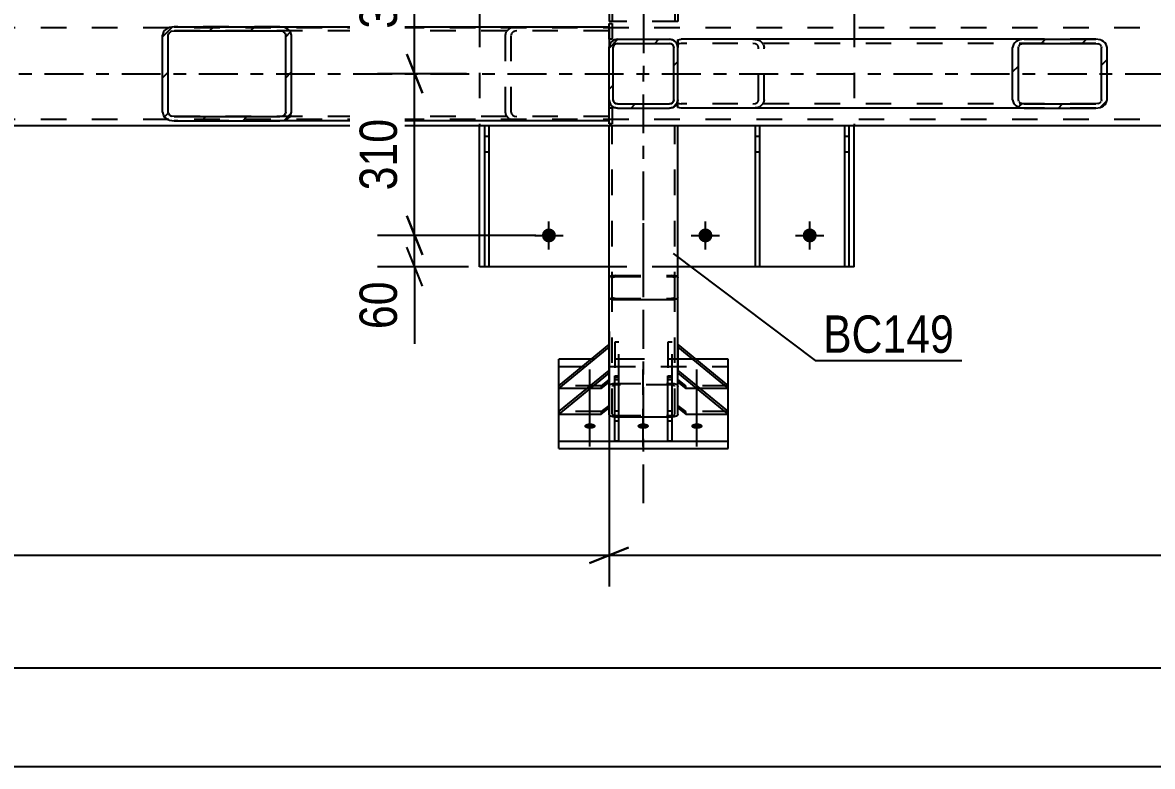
# Model space of a CAD drawing. Header units: millimetres. Extents: x -178 to 1011, y -683 to 158.
# Drawn here: x 172.4 to 259, y -297.1 to -240 of the extents above; entities that cross this region are included whole.
import ezdxf

# ---------------------------------------------------------------- set-up
doc = ezdxf.new("R2010")
doc.units = ezdxf.units.MM
doc.linetypes.add('DXK_LINE_DOT2', pattern=[3.9198, 1.9599, -1.9599])
doc.linetypes.add('DXK_LINE_DOT3', pattern=[5.9187, 2.979, -0.9799, 0.9799, -0.9799])
doc.styles.add('Arial Narrow', font='ARIALN.TTF', dxfattribs={"height": 0.2})

# ---------------------------------------------------------------- blocks, each defined once
blk = doc.blocks.new('Part-389678143-4429 - 4359')
at = {"color": 2, "linetype": 'Continuous'}
for p, q in [((228.592, -258.741), (228.592, -247.941)), ((228.912, -247.941), (228.912, -258.741)), ((228.592, -249.941), (228.912, -249.941)), ((228.912, -258.741), (228.592, -258.741))]:
    blk.add_line(p, q, dxfattribs=at)
at = {"color": 7, "linetype": 'DXK_LINE_DOT2'}
for p, q in [((228.912, -247.941), (228.592, -247.941)), ((228.592, -248.741), (228.912, -248.741))]:
    blk.add_line(p, q, dxfattribs=at)
blk = doc.blocks.new('Part-389678143-4367 - 4359')
at = {"linetype": 'Continuous'}
h = blk.add_hatch(dxfattribs=at)
h.set_pattern_fill('', scale=0.7, style=0, pattern_type=0)
h.set_pattern_definition([(45, (192.465, -247.4924), (-1.57154, 1.57154), [])])
h.paths.add_polyline_path([(192.129, -247.541), (192.465, -247.492), (192.75, -247.354), (192.94, -247.146), (193.007, -246.901), (193.007, -240.981), (192.94, -240.736), (192.75, -240.529), (192.465, -240.39), (192.129, -240.341), (184.002, -240.341), (183.666, -240.39), (183.381, -240.529), (183.19, -240.736), (183.124, -240.981), (183.124, -246.901), (183.19, -247.146), (183.381, -247.354), (183.666, -247.492), (184.002, -247.541)])
h.paths.add_polyline_path([(183.834, -247.197), (183.692, -247.127), (183.596, -247.024), (183.563, -246.901), (183.563, -240.981), (183.596, -240.859), (183.692, -240.755), (183.834, -240.685), (184.002, -240.661), (192.129, -240.661), (192.297, -240.685), (192.439, -240.755), (192.535, -240.859), (192.568, -240.981), (192.568, -246.901), (192.535, -247.024), (192.439, -247.127), (192.297, -247.197), (192.129, -247.221), (184.002, -247.221)])
at = {"color": 2, "linetype": 'Continuous'}
for p, q in [((183.19, -240.736), (183.124, -240.981)), ((184.002, -240.341), (183.666, -240.39)), ((183.834, -240.685), (184.002, -240.661)), ((184.002, -240.341), (192.129, -240.341)), ((184.002, -240.661), (192.129, -240.661)), ((192.129, -240.341), (217.361, -240.341)), ((192.465, -240.39), (192.129, -240.341)), ((192.129, -240.661), (192.297, -240.685)), ((193.007, -240.981), (192.94, -240.736)), ((183.124, -246.901), (183.124, -240.981)), ((183.563, -240.981), (183.596, -240.859)), ((183.563, -246.901), (183.563, -240.981)), ((192.535, -240.859), (192.568, -240.981)), ((192.568, -246.901), (192.568, -240.981)), ((193.007, -246.901), (193.007, -240.981)), ((217.361, -241.301), (217.361, -241.941)), ((217.361, -246.581), (217.361, -245.941)), ((183.124, -246.901), (183.19, -247.146)), ((183.596, -247.024), (183.563, -246.901)), ((192.568, -246.901), (192.535, -247.024)), ((192.94, -247.146), (193.007, -246.901)), ((183.666, -247.492), (184.002, -247.541)), ((184.002, -247.221), (183.834, -247.197)), ((184.002, -247.221), (192.129, -247.221)), ((184.002, -247.541), (192.129, -247.541)), ((192.297, -247.197), (192.129, -247.221)), ((192.129, -247.541), (192.465, -247.492)), ((217.361, -247.541), (192.129, -247.541))]:
    blk.add_line(p, q, dxfattribs=at)
at = {"color": 7, "linetype": 'DXK_LINE_DOT2'}
for p, q in [((192.129, -240.341), (184.002, -240.341)), ((217.361, -240.661), (184.002, -240.661)), ((209.417, -240.981), (209.484, -240.736)), ((209.959, -240.39), (210.295, -240.341)), ((210.295, -240.661), (210.127, -240.685)), ((217.361, -240.341), (217.361, -240.661)), ((217.361, -240.529), (217.361, -241.301)), ((209.417, -246.901), (209.417, -240.981)), ((209.89, -240.859), (209.856, -240.981)), ((209.856, -246.901), (209.856, -240.981)), ((217.361, -245.941), (217.361, -241.941)), ((209.484, -247.146), (209.417, -246.901)), ((209.856, -246.901), (209.89, -247.024)), ((217.361, -247.541), (217.361, -246.581)), ((217.361, -247.221), (184.002, -247.221)), ((192.129, -247.541), (184.002, -247.541)), ((210.295, -247.541), (209.959, -247.492)), ((210.127, -247.197), (210.295, -247.221))]:
    blk.add_line(p, q, dxfattribs=at)
at = {"color": 2, "linetype": 'Continuous'}
for centre, radius, start, end in [((183.867, -241.166), 0.802, 104.55473, 147.58955), ((183.935, -241.074), 0.401, 104.55473, 147.58955), ((192.196, -241.074), 0.401, 32.41045, 75.44527), ((192.263, -241.166), 0.802, 32.41045, 75.44527), ((183.867, -246.716), 0.802, 212.41045, 255.44527), ((183.935, -246.809), 0.401, 212.41045, 255.44527), ((192.196, -246.809), 0.401, 284.55473, 327.58955), ((192.263, -246.716), 0.802, 284.55473, 327.58955)]:
    blk.add_arc(centre, radius, start, end, dxfattribs=at)
at = {"color": 7, "linetype": 'DXK_LINE_DOT2'}
for centre, radius, start, end in [((210.161, -241.166), 0.802, 104.55473, 147.58955), ((210.228, -241.074), 0.401, 104.55473, 147.58955), ((210.161, -246.716), 0.802, 212.41045, 255.44527), ((210.228, -246.809), 0.401, 212.41045, 255.44527)]:
    blk.add_arc(centre, radius, start, end, dxfattribs=at)
blk = doc.blocks.new('Part-389678143-4424 - 4359')
at = {"color": 2, "linetype": 'Continuous'}
for p, q in [((207.833, -258.741), (207.833, -247.941)), ((208.153, -247.941), (208.153, -258.741)), ((207.833, -249.941), (208.153, -249.941)), ((208.153, -258.741), (207.833, -258.741))]:
    blk.add_line(p, q, dxfattribs=at)
at = {"color": 7, "linetype": 'DXK_LINE_DOT2'}
for p, q in [((208.153, -247.941), (207.833, -247.941)), ((207.833, -248.741), (208.153, -248.741))]:
    blk.add_line(p, q, dxfattribs=at)
blk = doc.blocks.new('Part-389678143-4517 - 4359')
at = {"color": 2, "linetype": 'Continuous'}
for p, q in [((217.361, -241.301), (217.361, -240.101)), ((217.361, -240.101), (217.601, -240.101)), ((217.601, -240.101), (217.601, -241.301)), ((217.601, -241.301), (217.361, -241.301))]:
    blk.add_line(p, q, dxfattribs=at)
blk = doc.blocks.new('Part-389678143-4457 - 4359')
at = {"linetype": 'Continuous'}
h = blk.add_hatch(dxfattribs=at)
h.set_pattern_fill('', scale=0.7, style=0, pattern_type=0)
h.set_pattern_definition([(45, (255.019, -246.5324), (-1.57154, 1.57154), [])])
h.paths.add_polyline_path([(254.683, -246.581), (255.019, -246.532), (255.304, -246.394), (255.495, -246.186), (255.561, -245.941), (255.561, -241.941), (255.495, -241.696), (255.304, -241.489), (255.019, -241.35), (254.683, -241.301), (249.192, -241.301), (248.856, -241.35), (248.571, -241.489), (248.38, -241.696), (248.313, -241.941), (248.313, -245.941), (248.38, -246.186), (248.571, -246.394), (248.856, -246.532), (249.192, -246.581)])
h.paths.add_polyline_path([(249.024, -246.237), (248.881, -246.167), (248.786, -246.064), (248.753, -245.941), (248.753, -241.941), (248.786, -241.819), (248.881, -241.715), (249.024, -241.645), (249.192, -241.621), (254.683, -241.621), (254.851, -241.645), (254.993, -241.715), (255.089, -241.819), (255.122, -241.941), (255.122, -245.941), (255.089, -246.064), (254.993, -246.167), (254.851, -246.237), (254.683, -246.261), (249.192, -246.261)])
at = {"color": 2, "linetype": 'Continuous'}
for p, q in [((222.641, -241.338), (222.899, -241.301)), ((222.641, -241.338), (222.641, -241.941)), ((249.192, -241.301), (222.899, -241.301)), ((248.38, -241.696), (248.313, -241.941)), ((249.192, -241.301), (248.856, -241.35)), ((249.024, -241.645), (249.192, -241.621)), ((249.192, -241.301), (254.683, -241.301)), ((249.192, -241.621), (254.683, -241.621)), ((255.019, -241.35), (254.683, -241.301)), ((254.683, -241.621), (254.851, -241.645)), ((255.561, -241.941), (255.495, -241.696)), ((248.313, -245.941), (248.313, -241.941)), ((248.753, -241.941), (248.786, -241.819)), ((248.753, -245.941), (248.753, -241.941)), ((255.089, -241.819), (255.122, -241.941)), ((255.122, -245.941), (255.122, -241.941)), ((255.561, -245.941), (255.561, -241.941)), ((222.641, -246.532), (222.641, -245.941)), ((248.313, -245.941), (248.38, -246.186)), ((248.786, -246.064), (248.753, -245.941)), ((255.122, -245.941), (255.089, -246.064)), ((255.495, -246.186), (255.561, -245.941)), ((222.641, -246.544), (222.641, -246.532)), ((222.899, -246.581), (222.641, -246.544)), ((249.192, -246.581), (222.899, -246.581)), ((248.856, -246.532), (249.192, -246.581)), ((249.192, -246.261), (249.024, -246.237)), ((249.192, -246.261), (254.683, -246.261)), ((249.192, -246.581), (254.683, -246.581)), ((254.851, -246.237), (254.683, -246.261)), ((254.683, -246.581), (255.019, -246.532))]:
    blk.add_line(p, q, dxfattribs=at)
at = {"color": 7, "linetype": 'DXK_LINE_DOT2'}
for p, q in [((222.641, -241.689), (222.641, -241.338)), ((222.731, -241.645), (222.641, -241.689)), ((222.899, -241.621), (222.731, -241.645)), ((254.683, -241.621), (222.899, -241.621)), ((228.39, -241.301), (228.726, -241.35)), ((228.558, -241.645), (228.39, -241.621)), ((229.201, -241.696), (229.268, -241.941)), ((254.683, -241.301), (249.192, -241.301)), ((222.641, -246.394), (222.641, -241.941)), ((228.829, -241.941), (228.795, -241.819)), ((228.829, -245.941), (228.829, -241.941)), ((229.268, -245.941), (229.268, -241.941)), ((228.795, -246.064), (228.829, -245.941)), ((229.268, -245.941), (229.201, -246.186)), ((222.641, -246.193), (222.731, -246.237)), ((222.731, -246.237), (222.899, -246.261)), ((254.683, -246.261), (222.899, -246.261)), ((228.39, -246.261), (228.558, -246.237)), ((228.726, -246.532), (228.39, -246.581)), ((254.683, -246.581), (249.192, -246.581))]:
    blk.add_line(p, q, dxfattribs=at)
for centre, radius, start, end in [((228.457, -242.034), 0.401, 32.41044, 75.44527), ((228.524, -242.126), 0.802, 32.41044, 75.44527), ((228.457, -245.849), 0.401, 284.55473, 327.58956), ((228.524, -245.756), 0.802, 284.55473, 327.58956)]:
    blk.add_arc(centre, radius, start, end, dxfattribs=at)
at = {"color": 2, "linetype": 'Continuous'}
for centre, radius, start, end in [((249.057, -242.126), 0.802, 104.55473, 147.58956), ((249.125, -242.034), 0.401, 104.55473, 147.58956), ((254.75, -242.034), 0.401, 32.41044, 75.44527), ((254.818, -242.126), 0.802, 32.41044, 75.44527), ((249.057, -245.756), 0.802, 212.41044, 255.44527), ((249.125, -245.849), 0.401, 212.41044, 255.44527), ((254.75, -245.849), 0.401, 284.55473, 327.58956), ((254.818, -245.756), 0.802, 284.55473, 327.58956)]:
    blk.add_arc(centre, radius, start, end, dxfattribs=at)
blk = doc.blocks.new('Part-389678143-4526 - 4359')
at = {"color": 2, "linetype": 'Continuous'}
for p, q in [((217.361, -247.781), (217.361, -246.581)), ((217.601, -246.581), (217.361, -246.581)), ((217.601, -246.581), (217.601, -247.781)), ((217.601, -247.781), (217.361, -247.781))]:
    blk.add_line(p, q, dxfattribs=at)
blk = doc.blocks.new('Part-389678143-4482 - 4359')
at = {"color": 2, "linetype": 'Continuous'}
for p, q in [((235.432, -258.741), (235.432, -247.941)), ((235.752, -247.941), (235.752, -258.741)), ((235.432, -249.941), (235.752, -249.941)), ((235.752, -258.741), (235.432, -258.741))]:
    blk.add_line(p, q, dxfattribs=at)
at = {"color": 7, "linetype": 'DXK_LINE_DOT2'}
for p, q in [((235.752, -247.941), (235.432, -247.941)), ((235.432, -248.741), (235.752, -248.741))]:
    blk.add_line(p, q, dxfattribs=at)
blk = doc.blocks.new('Part-389678143-10508 - 4359')
at = {"color": 2, "linetype": 'Continuous'}
for p, q in [((215.992, -265.835), (213.5, -265.835)), ((213.5, -267.874), (213.5, -265.835)), ((226.5, -265.835), (224.008, -265.835)), ((226.5, -267.873), (226.5, -265.835)), ((213.5, -269.847), (213.5, -268.07)), ((226.5, -269.847), (226.5, -268.07)), ((213.5, -272.682), (213.5, -270.043)), ((226.5, -272.682), (226.5, -270.043)), ((213.5, -272.122), (226.5, -272.122)), ((213.5, -272.682), (226.5, -272.682))]:
    blk.add_line(p, q, dxfattribs=at)
at = {"color": 7, "linetype": 'DXK_LINE_DOT2'}
for p, q in [((224.008, -265.835), (215.992, -265.835)), ((213.5, -266.395), (226.5, -266.395)), ((213.5, -268.07), (213.5, -267.874)), ((213.5, -268.07), (213.5, -267.874)), ((226.5, -268.07), (226.5, -267.873)), ((226.5, -268.07), (226.5, -267.873)), ((213.5, -270.043), (213.5, -269.847)), ((226.5, -270.043), (226.5, -269.847))]:
    blk.add_line(p, q, dxfattribs=at)
blk = doc.blocks.new('Part-389678143-4511 - 4359')
at = {"color": 2, "linetype": 'Continuous'}
for p, q in [((217.36, -226.776), (217.396, -226.711)), ((217.36, -226.776), (217.36, -239.941)), ((217.396, -226.711), (217.501, -226.656)), ((217.501, -226.656), (217.656, -226.619)), ((217.656, -226.619), (217.84, -226.607)), ((217.84, -226.607), (222.16, -226.607)), ((222.16, -226.607), (222.344, -226.619)), ((222.344, -226.619), (222.499, -226.656)), ((222.499, -226.656), (222.603, -226.711)), ((222.603, -226.711), (222.64, -226.776)), ((222.64, -226.776), (222.64, -239.941))]:
    blk.add_line(p, q, dxfattribs=at)
at = {"color": 7, "linetype": 'DXK_LINE_DOT2'}
for p, q in [((217.618, -226.743), (217.6, -226.776)), ((217.6, -226.776), (217.6, -239.941)), ((217.67, -226.716), (217.618, -226.743)), ((217.748, -226.697), (217.67, -226.716)), ((217.84, -226.691), (217.748, -226.697)), ((217.84, -226.691), (222.16, -226.691)), ((222.252, -226.697), (222.16, -226.691)), ((222.33, -226.716), (222.252, -226.697)), ((222.382, -226.743), (222.33, -226.716)), ((222.4, -226.776), (222.382, -226.743)), ((222.4, -226.776), (222.4, -239.941)), ((217.396, -228.361), (217.36, -228.296)), ((217.501, -228.416), (217.396, -228.361)), ((217.656, -228.452), (217.501, -228.416)), ((217.6, -228.296), (217.618, -228.329)), ((217.618, -228.329), (217.67, -228.356)), ((217.84, -228.465), (217.656, -228.452)), ((217.67, -228.356), (217.748, -228.374)), ((217.748, -228.374), (217.84, -228.381)), ((217.84, -228.381), (222.16, -228.381)), ((217.84, -228.465), (222.16, -228.465)), ((222.16, -228.381), (222.252, -228.374)), ((222.344, -228.452), (222.16, -228.465)), ((222.252, -228.374), (222.33, -228.356)), ((222.33, -228.356), (222.344, -228.349)), ((222.344, -228.349), (222.382, -228.329)), ((222.499, -228.416), (222.344, -228.452)), ((222.382, -228.329), (222.4, -228.296)), ((222.603, -228.361), (222.499, -228.416)), ((222.64, -228.296), (222.603, -228.361)), ((222.64, -239.941), (217.36, -239.941))]:
    blk.add_line(p, q, dxfattribs=at)
at = {"color": 7, "linetype": 'DXK_LINE_DOT3'}
blk.add_line((220, -227.536), (220, -243.941), dxfattribs=at)
blk = doc.blocks.new('Part-389678143-4516 - 4359')
at = {"color": 2, "linetype": 'Continuous'}
for p, q in [((207.833, -229.141), (207.433, -229.141)), ((207.433, -229.141), (207.433, -239.941)), ((217.36, -229.141), (208.153, -229.141)), ((228.592, -229.141), (222.64, -229.141)), ((235.432, -229.141), (228.912, -229.141)), ((236.152, -229.141), (235.752, -229.141)), ((236.152, -229.141), (236.152, -239.941)), ((207.433, -258.741), (207.433, -247.941)), ((236.152, -258.741), (236.152, -247.941)), ((207.833, -258.741), (207.433, -258.741)), ((217.36, -258.741), (208.153, -258.741)), ((228.592, -258.741), (222.64, -258.741)), ((235.432, -258.741), (228.912, -258.741)), ((236.152, -258.741), (235.752, -258.741))]:
    blk.add_line(p, q, dxfattribs=at)
at = {"color": 7, "linetype": 'DXK_LINE_DOT2'}
for p, q in [((208.153, -229.141), (207.833, -229.141)), ((222.64, -229.141), (217.36, -229.141)), ((228.912, -229.141), (228.592, -229.141)), ((235.752, -229.141), (235.432, -229.141)), ((207.433, -239.941), (207.433, -247.941)), ((236.152, -239.941), (236.152, -247.941)), ((208.153, -258.741), (207.833, -258.741)), ((222.64, -258.741), (217.36, -258.741)), ((228.912, -258.741), (228.592, -258.741)), ((235.752, -258.741), (235.432, -258.741))]:
    blk.add_line(p, q, dxfattribs=at)
blk = doc.blocks.new('Part-389678143-4523 - 4359')
at = {"color": 7, "linetype": 'DXK_LINE_DOT2'}
for p, q in [((799.001, -240.421), (-39, -240.421)), ((799.001, -247.461), (-39, -247.461))]:
    blk.add_line(p, q, dxfattribs=at)
at = {"color": 7, "linetype": 'DXK_LINE_DOT3'}
blk.add_line((-39, -243.941), (799.001, -243.941), dxfattribs=at)
at = {"color": 2, "linetype": 'Continuous'}
blk.add_line((794.201, -247.941), (-34.2, -247.941), dxfattribs=at)
blk = doc.blocks.new('Bolt-389678143-4710 - 4359')
at = {"linetype": 'Continuous'}
for points in [[(212.752, -255.801, -1), (212.752, -256.881, -1)], [(224.752, -255.801, -1), (224.752, -256.881, -1)], [(232.752, -255.801, -1), (232.752, -256.881, -1)]]:
    blk.add_hatch(color=1, dxfattribs=at).paths.add_polyline_path(points)
at = {"color": 1, "linetype": 'Continuous'}
for p, q in [((212.752, -257.421), (212.752, -255.261)), ((224.752, -257.421), (224.752, -255.261)), ((232.752, -257.421), (232.752, -255.261)), ((211.672, -256.341), (213.832, -256.341)), ((223.672, -256.341), (225.832, -256.341)), ((231.672, -256.341), (233.832, -256.341))]:
    blk.add_line(p, q, dxfattribs=at)
blk = doc.blocks.new('Part-389678143-4730 - 4359')
at = {"linetype": 'Continuous'}
h = blk.add_hatch(dxfattribs=at)
h.set_pattern_fill('', scale=0.7, style=0, pattern_type=0)
h.set_pattern_definition([(45, (222.2463, -246.5324), (-1.57154, 1.57154), [])])
h.paths.add_polyline_path([(222.001, -246.581), (222.246, -246.532), (222.454, -246.394), (222.593, -246.186), (222.641, -245.941), (222.641, -241.941), (222.593, -241.696), (222.454, -241.489), (222.246, -241.35), (222.001, -241.301), (218.001, -241.301), (217.757, -241.35), (217.549, -241.489), (217.41, -241.696), (217.361, -241.941), (217.361, -245.941), (217.41, -246.186), (217.549, -246.394), (217.757, -246.532), (218.001, -246.581)])
h.paths.add_polyline_path([(217.879, -246.237), (217.775, -246.167), (217.706, -246.064), (217.681, -245.941), (217.681, -241.941), (217.706, -241.819), (217.775, -241.715), (217.879, -241.645), (218.001, -241.621), (222.001, -241.621), (222.124, -241.645), (222.228, -241.715), (222.297, -241.819), (222.321, -241.941), (222.321, -245.941), (222.297, -246.064), (222.228, -246.167), (222.124, -246.237), (222.001, -246.261), (218.001, -246.261)])
at = {"color": 7, "linetype": 'DXK_LINE_DOT2'}
for p, q in [((217.361, -241.941), (217.41, -241.696)), ((217.757, -241.35), (218.001, -241.301)), ((218.001, -241.621), (217.879, -241.645)), ((218.001, -241.301), (222.001, -241.301)), ((218.001, -241.621), (222.001, -241.621)), ((222.001, -241.301), (222.246, -241.35)), ((222.124, -241.645), (222.001, -241.621)), ((222.593, -241.696), (222.641, -241.941)), ((217.361, -245.941), (217.361, -241.941)), ((217.706, -241.819), (217.681, -241.941)), ((217.681, -245.941), (217.681, -241.941)), ((222.321, -241.941), (222.297, -241.819)), ((222.321, -245.941), (222.321, -241.941)), ((222.641, -245.941), (222.641, -241.941)), ((217.41, -246.186), (217.361, -245.941)), ((217.681, -245.941), (217.706, -246.064)), ((222.297, -246.064), (222.321, -245.941)), ((222.641, -245.941), (222.593, -246.186)), ((218.001, -246.581), (217.757, -246.532)), ((217.879, -246.237), (218.001, -246.261)), ((218.001, -246.261), (222.001, -246.261)), ((218.001, -246.581), (222.001, -246.581)), ((222.001, -246.261), (222.124, -246.237)), ((222.246, -246.532), (222.001, -246.581))]:
    blk.add_line(p, q, dxfattribs=at)
at = {"color": 2, "linetype": 'Continuous'}
for p, q in [((217.41, -241.696), (217.361, -241.941)), ((218.001, -241.301), (217.757, -241.35)), ((217.879, -241.645), (218.001, -241.621)), ((218.001, -241.301), (222.001, -241.301)), ((218.001, -241.621), (222.001, -241.621)), ((222.246, -241.35), (222.001, -241.301)), ((222.001, -241.621), (222.124, -241.645)), ((222.641, -241.941), (222.593, -241.696)), ((217.361, -245.941), (217.361, -241.941)), ((217.681, -241.941), (217.706, -241.819)), ((217.681, -245.941), (217.681, -241.941)), ((222.297, -241.819), (222.321, -241.941)), ((222.321, -245.941), (222.321, -241.941)), ((222.641, -245.941), (222.641, -241.941)), ((217.361, -245.941), (217.41, -246.186)), ((217.706, -246.064), (217.681, -245.941)), ((222.321, -245.941), (222.297, -246.064)), ((222.593, -246.186), (222.641, -245.941)), ((217.757, -246.532), (218.001, -246.581)), ((218.001, -246.261), (217.879, -246.237)), ((218.001, -246.261), (222.001, -246.261)), ((218.001, -246.581), (222.001, -246.581)), ((222.124, -246.237), (222.001, -246.261)), ((222.001, -246.581), (222.246, -246.532))]:
    blk.add_line(p, q, dxfattribs=at)
at = {"color": 7, "linetype": 'DXK_LINE_DOT2'}
for centre, radius, start, end in [((218.001, -241.941), 0.64, 112.5, 157.5), ((218.001, -241.941), 0.32, 112.5, 157.5), ((222.001, -241.941), 0.32, 22.5, 67.5), ((222.001, -241.941), 0.64, 22.5, 67.5), ((218.001, -245.941), 0.64, 202.5, 247.5), ((218.001, -245.941), 0.32, 202.5, 247.5), ((222.001, -245.941), 0.32, 292.5, 337.5), ((222.001, -245.941), 0.64, 292.5, 337.5)]:
    blk.add_arc(centre, radius, start, end, dxfattribs=at)
at = {"color": 2, "linetype": 'Continuous'}
for centre, radius, start, end in [((218.001, -241.941), 0.64, 112.5, 157.5), ((218.001, -241.941), 0.32, 112.5, 157.5), ((222.001, -241.941), 0.32, 22.5, 67.5), ((222.001, -241.941), 0.64, 22.5, 67.5), ((218.001, -245.941), 0.64, 202.5, 247.5), ((218.001, -245.941), 0.32, 202.5, 247.5), ((222.001, -245.941), 0.32, 292.5, 337.5), ((222.001, -245.941), 0.64, 292.5, 337.5)]:
    blk.add_arc(centre, radius, start, end, dxfattribs=at)
blk = doc.blocks.new('Part-389678143-4857 - 4359')
at = {"color": 7, "linetype": 'DXK_LINE_DOT3'}
blk.add_line((220, -260.341), (220, -243.941), dxfattribs=at)
at = {"color": 2, "linetype": 'Continuous'}
for p, q in [((217.36, -261.097), (217.36, -247.941)), ((222.64, -261.097), (222.64, -247.941)), ((217.396, -261.162), (217.36, -261.097)), ((217.501, -261.216), (217.396, -261.162)), ((217.656, -261.253), (217.501, -261.216)), ((217.84, -261.265), (217.656, -261.253)), ((217.84, -261.265), (222.16, -261.265)), ((222.344, -261.253), (222.16, -261.265)), ((222.499, -261.216), (222.344, -261.253)), ((222.603, -261.162), (222.499, -261.216)), ((222.64, -261.097), (222.603, -261.162))]:
    blk.add_line(p, q, dxfattribs=at)
at = {"color": 7, "linetype": 'DXK_LINE_DOT2'}
for p, q in [((222.64, -247.941), (217.36, -247.941)), ((217.6, -261.097), (217.6, -247.941)), ((222.4, -261.097), (222.4, -247.941)), ((217.36, -259.585), (217.396, -259.521)), ((217.396, -259.521), (217.501, -259.466)), ((217.501, -259.466), (217.656, -259.43)), ((217.618, -259.553), (217.6, -259.585)), ((217.67, -259.526), (217.618, -259.553)), ((217.656, -259.43), (217.84, -259.417)), ((217.748, -259.507), (217.67, -259.526)), ((217.84, -259.501), (217.748, -259.507)), ((217.84, -259.417), (222.16, -259.417)), ((217.84, -259.501), (222.16, -259.501)), ((222.16, -259.417), (222.344, -259.43)), ((222.252, -259.507), (222.16, -259.501)), ((222.33, -259.526), (222.252, -259.507)), ((222.33, -259.526), (222.344, -259.533)), ((222.344, -259.43), (222.499, -259.466)), ((222.344, -259.533), (222.382, -259.553)), ((222.4, -259.585), (222.382, -259.553)), ((222.499, -259.466), (222.603, -259.521)), ((222.603, -259.521), (222.64, -259.585)), ((217.6, -261.097), (217.618, -261.129)), ((217.618, -261.129), (217.67, -261.157)), ((217.67, -261.157), (217.748, -261.175)), ((217.748, -261.175), (217.84, -261.181)), ((217.84, -261.181), (222.16, -261.181)), ((222.16, -261.181), (222.252, -261.175)), ((222.252, -261.175), (222.33, -261.157)), ((222.33, -261.157), (222.382, -261.129)), ((222.382, -261.129), (222.4, -261.097))]:
    blk.add_line(p, q, dxfattribs=at)
blk = doc.blocks.new('Part-389678143-4858 - 4359')
at = {"color": 7, "linetype": 'DXK_LINE_DOT3'}
blk.add_line((220, -276.875), (220, -252.441), dxfattribs=at)
at = {"color": 7, "linetype": 'DXK_LINE_DOT2'}
for p, q in [((217.396, -259.52), (217.36, -259.584)), ((217.36, -261.097), (217.36, -259.584)), ((217.501, -259.466), (217.396, -259.52)), ((217.656, -259.43), (217.501, -259.466)), ((217.6, -259.584), (217.618, -259.552)), ((217.6, -270.036), (217.6, -259.584)), ((217.618, -259.552), (217.67, -259.525)), ((217.84, -259.417), (217.656, -259.43)), ((217.67, -259.525), (217.748, -259.507)), ((217.748, -259.507), (217.84, -259.501)), ((217.84, -259.417), (222.16, -259.417)), ((217.84, -259.501), (222.16, -259.501)), ((222.344, -259.43), (222.16, -259.417)), ((222.16, -259.501), (222.252, -259.507)), ((222.252, -259.507), (222.33, -259.525)), ((222.33, -259.525), (222.344, -259.532)), ((222.499, -259.466), (222.344, -259.43)), ((222.344, -259.532), (222.382, -259.552)), ((222.382, -259.552), (222.4, -259.584)), ((222.4, -270.036), (222.4, -259.584)), ((222.603, -259.52), (222.499, -259.466)), ((222.64, -259.584), (222.603, -259.52)), ((222.64, -261.097), (222.64, -259.584)), ((217.36, -261.09), (217.396, -261.154)), ((217.396, -261.154), (217.501, -261.208)), ((217.501, -261.208), (217.656, -261.244)), ((217.618, -261.122), (217.6, -261.09)), ((217.67, -261.149), (217.618, -261.122)), ((217.656, -261.244), (217.84, -261.257)), ((217.748, -261.167), (217.67, -261.149)), ((217.84, -261.174), (217.748, -261.167)), ((217.84, -261.174), (222.16, -261.174)), ((217.84, -261.257), (222.16, -261.257)), ((222.252, -261.167), (222.16, -261.174)), ((222.16, -261.257), (222.344, -261.244)), ((222.33, -261.149), (222.252, -261.167)), ((222.33, -261.149), (222.344, -261.142)), ((222.344, -261.142), (222.382, -261.122)), ((222.344, -261.244), (222.499, -261.208)), ((222.382, -261.122), (222.4, -261.09)), ((222.499, -261.208), (222.603, -261.154)), ((222.603, -261.154), (222.64, -261.09)), ((217.36, -269.569), (217.36, -266.875)), ((217.501, -267.755), (217.656, -267.704)), ((217.656, -267.704), (217.84, -267.686)), ((217.84, -267.686), (222.16, -267.686)), ((222.16, -267.686), (222.344, -267.704)), ((222.344, -267.704), (222.499, -267.755)), ((222.64, -269.569), (222.64, -266.875)), ((217.36, -267.921), (217.396, -267.831)), ((217.396, -267.831), (217.501, -267.755)), ((217.618, -267.876), (217.6, -267.921)), ((217.67, -267.838), (217.618, -267.876)), ((217.748, -267.812), (217.67, -267.838)), ((217.84, -267.803), (217.748, -267.812)), ((222.16, -267.803), (217.84, -267.803)), ((222.252, -267.812), (222.16, -267.803)), ((222.33, -267.838), (222.252, -267.812)), ((222.33, -267.838), (222.344, -267.848)), ((222.344, -267.848), (222.382, -267.876)), ((222.4, -267.921), (222.382, -267.876)), ((222.499, -267.755), (222.603, -267.831)), ((222.603, -267.831), (222.64, -267.921)), ((217.6, -270.036), (217.618, -270.081)), ((217.618, -270.081), (217.67, -270.119)), ((217.67, -270.119), (217.748, -270.144)), ((217.748, -270.144), (217.84, -270.153)), ((217.84, -270.271), (217.8, -270.267)), ((217.84, -270.153), (222.16, -270.153)), ((218.12, -270.271), (217.84, -270.271)), ((222.16, -270.271), (221.88, -270.271)), ((222.16, -270.153), (222.252, -270.144)), ((222.2, -270.267), (222.16, -270.271)), ((222.252, -270.144), (222.33, -270.119)), ((222.33, -270.119), (222.382, -270.081)), ((222.382, -270.081), (222.4, -270.036))]:
    blk.add_line(p, q, dxfattribs=at)
at = {"color": 2, "linetype": 'Continuous'}
for p, q in [((217.36, -266.875), (217.36, -261.097)), ((222.64, -266.875), (222.64, -261.097)), ((217.36, -270.036), (217.36, -269.569)), ((217.396, -270.126), (217.36, -270.036)), ((217.501, -270.202), (217.396, -270.126)), ((217.656, -270.253), (217.501, -270.202)), ((217.8, -270.267), (217.656, -270.253)), ((221.88, -270.271), (218.12, -270.271)), ((222.344, -270.253), (222.2, -270.267)), ((222.499, -270.202), (222.344, -270.253)), ((222.603, -270.126), (222.499, -270.202)), ((222.64, -270.036), (222.603, -270.126)), ((222.64, -270.036), (222.64, -269.569))]:
    blk.add_line(p, q, dxfattribs=at)
blk = doc.blocks.new('Part-389678143-4863 - 4359')
at = {"color": 2, "linetype": 'Continuous'}
for p, q in [((221.88, -267.113), (222.2, -267.113)), ((221.88, -272.122), (221.88, -267.113)), ((222.2, -272.122), (222.2, -267.113)), ((222.2, -272.123), (221.88, -272.123))]:
    blk.add_line(p, q, dxfattribs=at)
at = {"color": 7, "linetype": 'DXK_LINE_DOT2'}
for p, q in [((221.88, -269.798), (222.2, -269.798)), ((221.88, -270.562), (222.2, -270.562)), ((221.88, -272.123), (221.88, -272.122)), ((221.88, -272.123), (221.88, -272.122)), ((222.2, -272.122), (222.2, -272.123)), ((222.2, -272.123), (222.2, -272.122))]:
    blk.add_line(p, q, dxfattribs=at)
blk = doc.blocks.new('Part-389678143-4866 - 4359')
at = {"color": 7, "linetype": 'DXK_LINE_DOT2'}
for p, q in [((222.2, -264.528), (221.88, -264.528)), ((221.88, -264.528), (221.88, -267.397)), ((222.2, -267.397), (222.2, -264.528)), ((222.2, -265.836), (221.88, -265.836)), ((221.88, -267.213), (222.2, -267.213)), ((221.88, -267.397), (222.2, -267.397))]:
    blk.add_line(p, q, dxfattribs=at)
blk = doc.blocks.new('Part-389678143-4867 - 4359')
at = {"color": 2, "linetype": 'Continuous'}
for p, q in [((217.8, -267.113), (218.12, -267.113)), ((217.8, -272.122), (217.8, -267.113)), ((218.12, -272.122), (218.12, -267.113)), ((218.12, -272.123), (217.8, -272.123))]:
    blk.add_line(p, q, dxfattribs=at)
at = {"color": 7, "linetype": 'DXK_LINE_DOT2'}
for p, q in [((217.8, -269.798), (218.12, -269.798)), ((217.8, -270.562), (218.12, -270.562)), ((217.8, -272.123), (217.8, -272.122)), ((217.8, -272.123), (217.8, -272.122)), ((218.12, -272.122), (218.12, -272.123)), ((218.12, -272.123), (218.12, -272.122))]:
    blk.add_line(p, q, dxfattribs=at)
blk = doc.blocks.new('Part-389678143-4870 - 4359')
at = {"color": 7, "linetype": 'DXK_LINE_DOT2'}
for p, q in [((218.12, -264.528), (217.8, -264.528)), ((217.8, -264.528), (217.8, -267.397)), ((218.12, -267.397), (218.12, -264.528)), ((218.12, -265.836), (217.8, -265.836)), ((217.8, -267.213), (218.12, -267.213)), ((217.8, -267.397), (218.12, -267.397))]:
    blk.add_line(p, q, dxfattribs=at)
blk = doc.blocks.new('Part-389678143-4873 - 4359')
at = {"color": 2, "linetype": 'Continuous'}
for p, q in [((213.5, -269.847), (217.36, -266.688)), ((217.36, -266.885), (213.5, -270.043)), ((217.36, -266.885), (217.36, -266.875)), ((217.36, -269.569), (217.36, -266.885)), ((213.5, -269.847), (213.5, -270.043)), ((213.5, -270.043), (216.76, -270.043)), ((216.76, -270.043), (217.36, -269.569))]:
    blk.add_line(p, q, dxfattribs=at)
at = {"color": 7, "linetype": 'DXK_LINE_DOT2'}
for p, q in [((217.36, -266.688), (217.36, -266.875)), ((217.36, -269.373), (216.76, -269.847)), ((216.76, -269.847), (213.5, -269.847)), ((216.76, -269.847), (216.76, -270.043))]:
    blk.add_line(p, q, dxfattribs=at)
blk = doc.blocks.new('Part-389678143-4876 - 4359')
at = {"color": 2, "linetype": 'Continuous'}
for p, q in [((213.5, -267.874), (217.36, -264.715)), ((213.5, -268.07), (217.36, -264.911)), ((213.5, -268.07), (213.5, -267.874)), ((215.671, -268.07), (213.5, -268.07))]:
    blk.add_line(p, q, dxfattribs=at)
at = {"color": 7, "linetype": 'DXK_LINE_DOT2'}
for p, q in [((217.36, -267.596), (217.36, -264.715)), ((217.36, -267.4), (216.76, -267.874)), ((216.76, -268.07), (217.36, -267.596)), ((216.76, -267.874), (213.5, -267.874)), ((216.76, -268.07), (215.671, -268.07)), ((216.76, -267.874), (216.76, -268.07))]:
    blk.add_line(p, q, dxfattribs=at)
blk = doc.blocks.new('Part-389678143-4879 - 4359')
at = {"color": 2, "linetype": 'Continuous'}
for p, q in [((222.64, -266.688), (226.5, -269.847)), ((222.64, -269.569), (222.64, -266.875)), ((226.5, -270.043), (222.64, -266.885)), ((222.64, -269.569), (223.24, -270.043)), ((223.24, -270.043), (226.5, -270.043)), ((226.5, -270.043), (226.5, -269.847))]:
    blk.add_line(p, q, dxfattribs=at)
at = {"color": 7, "linetype": 'DXK_LINE_DOT2'}
for p, q in [((222.64, -266.875), (222.64, -266.688)), ((223.24, -269.847), (222.64, -269.373)), ((223.24, -270.043), (223.24, -269.847)), ((226.5, -269.847), (223.24, -269.847))]:
    blk.add_line(p, q, dxfattribs=at)
blk = doc.blocks.new('Part-389678143-4880 - 4359')
at = {"color": 2, "linetype": 'Continuous'}
for p, q in [((222.64, -264.715), (226.5, -267.874)), ((222.64, -264.911), (226.5, -268.07)), ((226.5, -268.07), (224.329, -268.07)), ((226.5, -268.07), (226.5, -267.874))]:
    blk.add_line(p, q, dxfattribs=at)
at = {"color": 7, "linetype": 'DXK_LINE_DOT2'}
for p, q in [((222.64, -264.715), (222.64, -267.596)), ((223.24, -267.874), (222.64, -267.4)), ((222.64, -267.596), (223.24, -268.07)), ((223.24, -268.07), (223.24, -267.874)), ((226.5, -267.874), (223.24, -267.874)), ((224.329, -268.07), (223.24, -268.07))]:
    blk.add_line(p, q, dxfattribs=at)
blk = doc.blocks.new('Bolt-389678143-4886 - 4359')
at = {"linetype": 'Continuous'}
for points in [[(215.9, -271.174), (215.808, -271.169), (215.721, -271.156), (215.641, -271.133), (215.573, -271.104), (215.519, -271.068), (215.481, -271.027), (215.462, -270.983), (215.462, -270.939), (215.481, -270.895), (215.519, -270.855), (215.573, -270.819), (215.641, -270.789), (215.721, -270.767), (215.808, -270.753), (215.9, -270.748), (215.991, -270.753), (216.079, -270.767), (216.159, -270.789), (216.227, -270.819), (216.281, -270.855), (216.318, -270.895), (216.338, -270.939), (216.338, -270.983), (216.318, -271.027), (216.281, -271.068), (216.227, -271.104), (216.159, -271.133), (216.079, -271.156), (215.991, -271.169)], [(219.98, -271.174), (219.888, -271.169), (219.801, -271.156), (219.721, -271.133), (219.653, -271.104), (219.599, -271.068), (219.561, -271.027), (219.542, -270.983), (219.542, -270.939), (219.561, -270.895), (219.599, -270.855), (219.653, -270.819), (219.721, -270.789), (219.801, -270.767), (219.888, -270.753), (219.98, -270.748), (220.071, -270.753), (220.159, -270.767), (220.239, -270.789), (220.307, -270.819), (220.361, -270.855), (220.398, -270.895), (220.418, -270.939), (220.418, -270.983), (220.398, -271.027), (220.361, -271.068), (220.307, -271.104), (220.239, -271.133), (220.159, -271.156), (220.071, -271.169)], [(224.1, -271.174), (224.008, -271.169), (223.921, -271.156), (223.841, -271.133), (223.773, -271.104), (223.719, -271.068), (223.681, -271.027), (223.662, -270.983), (223.662, -270.939), (223.681, -270.895), (223.719, -270.855), (223.773, -270.819), (223.841, -270.789), (223.921, -270.767), (224.008, -270.753), (224.1, -270.748), (224.191, -270.753), (224.279, -270.767), (224.359, -270.789), (224.427, -270.819), (224.481, -270.855), (224.518, -270.895), (224.538, -270.939), (224.538, -270.983), (224.518, -271.027), (224.481, -271.068), (224.427, -271.104), (224.359, -271.133), (224.279, -271.156), (224.191, -271.169)]]:
    blk.add_hatch(color=1, dxfattribs=at).paths.add_polyline_path(points)
at = {"color": 1, "linetype": 'DXK_LINE_DOT2'}
for p, q in [((215.9, -268.571), (215.9, -265.665)), ((219.98, -268.571), (219.98, -265.665)), ((224.1, -268.571), (224.1, -265.665)), ((215.9, -270.544), (215.9, -267.638)), ((224.1, -270.544), (224.1, -267.638))]:
    blk.add_line(p, q, dxfattribs=at)
at = {"color": 1, "linetype": 'Continuous'}
for p, q in [((215.9, -272.537), (215.9, -269.631)), ((219.98, -272.537), (219.98, -269.631)), ((224.1, -272.537), (224.1, -269.631))]:
    blk.add_line(p, q, dxfattribs=at)
blk = doc.blocks.new('StraightDimension-389678143-5124 - 4359')
at = {"color": 7, "linetype": 'Continuous'}
blk.add_line((-39, -289.488), (799.001, -289.488), dxfattribs=at)
blk = doc.blocks.new('StraightDimension-389678143-26729 - 4359')
at = {"color": 7, "linetype": 'Continuous'}
for p, q in [((217.36, -263.696), (217.36, -283.266)), ((215.86, -281.466), (218.86, -280.266)), ((-22.64, -280.866), (217.36, -280.866))]:
    blk.add_line(p, q, dxfattribs=at)
blk = doc.blocks.new('StraightDimension-389678143-5041 - 4359')
at = {"color": 7, "linetype": 'Continuous'}
for p, q in [((201.849, -242.441), (203.049, -245.441)), ((206.433, -243.941), (199.599, -243.941)), ((202.449, -256.341), (202.449, -243.941)), ((203.049, -257.841), (201.849, -254.841)), ((211.752, -256.341), (199.599, -256.341))]:
    blk.add_line(p, q, dxfattribs=at)
at = {"color": 0}
blk.add_wipeout([(201.698, -246.799), (197.498, -246.799), (197.499, -253.483), (201.699, -253.483)], dxfattribs=at)
at = {"color": 3, "style": 'Arial Narrow'}
blk.add_text('310', height=2.8633, rotation=90.00021, dxfattribs=at).set_placement((201.099, -252.883))
blk = doc.blocks.new('StraightDimension-389678143-5032 - 4359')
at = {"color": 7, "linetype": 'Continuous'}
for p, q in [((201.849, -254.841), (203.049, -257.841)), ((211.752, -256.341), (199.599, -256.341)), ((202.449, -258.741), (202.449, -256.341)), ((203.049, -260.241), (201.849, -257.241)), ((206.593, -258.741), (199.599, -258.741)), ((202.449, -258.741), (202.449, -264.647)), ((202.449, -258.741), (202.449, -264.647))]:
    blk.add_line(p, q, dxfattribs=at)
at = {"color": 0}
blk.add_wipeout([(201.698, -259.266), (197.498, -259.266), (197.499, -264.122), (201.699, -264.122)], dxfattribs=at)
at = {"color": 3, "style": 'Arial Narrow'}
blk.add_text('60', height=2.8633, rotation=90.00021, dxfattribs=at).set_placement((201.099, -263.522))
blk = doc.blocks.new('StraightDimension-389678143-5052 - 4359')
at = {"color": 7, "linetype": 'Continuous'}
for p, q in [((201.849, -230.041), (203.049, -233.041)), ((211.723, -231.541), (199.599, -231.541)), ((202.449, -243.941), (202.449, -231.541)), ((203.049, -245.441), (201.849, -242.441)), ((206.433, -243.941), (199.599, -243.941))]:
    blk.add_line(p, q, dxfattribs=at)
at = {"color": 0}
blk.add_wipeout([(201.698, -234.399), (197.498, -234.399), (197.499, -241.083), (201.699, -241.083)], dxfattribs=at)
at = {"color": 3, "style": 'Arial Narrow'}
blk.add_text('310', height=2.8633, rotation=90.00021, dxfattribs=at).set_placement((201.099, -240.483))
blk = doc.blocks.new('StraightDimension-389678143-5183 - 4359')
at = {"color": 7, "linetype": 'Continuous'}
blk.add_line((-40, -297.056), (800.001, -297.056), dxfattribs=at)
blk = doc.blocks.new('StraightDimension-389678143-26728 - 4359')
at = {"color": 7, "linetype": 'Continuous'}
for p, q in [((217.36, -263.696), (217.36, -283.266)), ((218.86, -280.266), (215.86, -281.466)), ((217.36, -280.866), (457.001, -280.866))]:
    blk.add_line(p, q, dxfattribs=at)
blk = doc.blocks.new('Mark-389678143-4853 - 4359')
at = {"color": 30, "linetype": 'Continuous'}
for p, q in [((222.267, -257.739), (233.173, -265.94)), ((233.173, -265.94), (244.422, -265.94))]:
    blk.add_line(p, q, dxfattribs=at)
at = {"color": 0}
blk.add_wipeout([(243.822, -265.34), (243.822, -262.34), (233.773, -262.34), (233.773, -265.34)], dxfattribs=at)
blk.add_wipeout([(243.822, -265.34), (243.822, -262.34), (233.773, -262.34), (233.773, -265.34)], dxfattribs=at)
at = {"color": 3, "style": 'Arial Narrow'}
blk.add_text('BC149', height=2.8633, dxfattribs=at).set_placement((233.773, -265.34))

msp = doc.modelspace()

# ---------------------------------------------------------------- block references
for name in ['Part-389678143-4511 - 4359', 'Part-389678143-4516 - 4359', 'Part-389678143-4523 - 4359', 'Part-389678143-4367 - 4359', 'Part-389678143-4517 - 4359', 'Part-389678143-4730 - 4359', 'Part-389678143-4457 - 4359', 'Part-389678143-4857 - 4359', 'Part-389678143-4526 - 4359', 'Part-389678143-4424 - 4359', 'Part-389678143-4429 - 4359', 'Part-389678143-4482 - 4359', 'Part-389678143-4858 - 4359', 'Bolt-389678143-4710 - 4359', 'Part-389678143-4876 - 4359', 'Part-389678143-4870 - 4359', 'Part-389678143-4866 - 4359', 'Part-389678143-4880 - 4359', 'Part-389678143-10508 - 4359', 'Bolt-389678143-4886 - 4359', 'Part-389678143-4873 - 4359', 'Part-389678143-4879 - 4359', 'Part-389678143-4867 - 4359', 'Part-389678143-4863 - 4359']:
    msp.add_blockref(name, (0, 0))

# ---------------------------------------------------------------- next in the draw order: block references
msp.add_blockref('StraightDimension-389678143-5124 - 4359', (0, 0))

# ---------------------------------------------------------------- next in the draw order: block references
msp.add_blockref('StraightDimension-389678143-26729 - 4359', (0, 0))

# ---------------------------------------------------------------- next in the draw order: block references
msp.add_blockref('StraightDimension-389678143-5041 - 4359', (0, 0))

# ---------------------------------------------------------------- next in the draw order: block references
for name in ['StraightDimension-389678143-5052 - 4359', 'StraightDimension-389678143-5032 - 4359']:
    msp.add_blockref(name, (0, 0))

# ---------------------------------------------------------------- next in the draw order: block references
msp.add_blockref('StraightDimension-389678143-5183 - 4359', (0, 0))

# ---------------------------------------------------------------- next in the draw order: block references
msp.add_blockref('StraightDimension-389678143-26728 - 4359', (0, 0))

# ---------------------------------------------------------------- next in the draw order: block references
msp.add_blockref('Mark-389678143-4853 - 4359', (0, 0))

doc.saveas('drawing.dxf')
